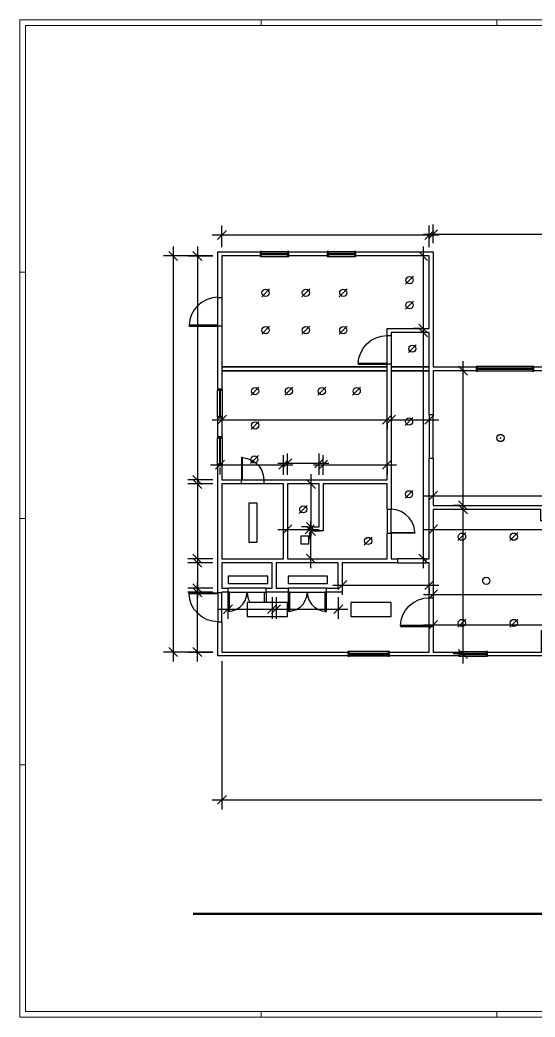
# Model space of a CAD drawing. Header units: inches. Extents: x -625442 to 34963, y -27993 to 66986.
# Drawn here: x -207 to 426, y 5987 to 7212 of the extents above; entities that cross this region are included whole.
import ezdxf

# ---------------------------------------------------------------- set-up
doc = ezdxf.new("R2010")
doc.units = ezdxf.units.IN
doc.header["$LTSCALE"] = 0.5
doc.header["$MEASUREMENT"] = 0
doc.layers.add('P-PATTERN', color=147, linetype='Continuous')

msp = doc.modelspace()

# ---------------------------------------------------------------- linework, layer by layer
at = {"layer": 'P-PATTERN', "color": 7, "lineweight": 9}
for points in [[(-206.51056, 7212.40315), (-206.51056, 5986.51567), (1652.27606, 5986.51567), (1652.27606, 7212.40315)], [(-199.85876, 7205.55571), (-199.85876, 5993.36311), (1537.82598, 5993.36311), (1537.82598, 7205.55571)]]:
    msp.add_lwpolyline(points, close=True, dxfattribs=at)
for points in [[(89.88579, 7212.40315), (89.88579, 7205.55571)], [(379.4347, 7212.40315), (379.4347, 7205.55571)], [(-206.51056, 6902.50756), (-199.85876, 6902.50756)], [(-206.51056, 6599.45941), (-199.85876, 6599.45941)], [(-206.51056, 6296.41126), (-199.85876, 6296.41126)], [(89.88579, 5993.36311), (89.88579, 5986.51567)], [(379.4347, 5993.36311), (379.4347, 5986.51567)]]:
    msp.add_lwpolyline(points, dxfattribs=at)
at = {"layer": 'P-PATTERN', "color": 7, "lineweight": 25}
for points in [[(47.04038, 6953.5699), (36.08447, 6942.41836)], [(41.56242, 6933.22322), (41.56242, 6959.83042)], [(290.80926, 6942.41836), (301.76516, 6953.5699)], [(306.65619, 6954.54811), (295.70028, 6943.59221)], [(296.28721, 6933.22322), (296.28721, 6959.83042)], [(301.17824, 6938.11425), (301.17824, 6960.80863)], [(29.82395, 6948.09195), (308.02568, 6948.09195)], [(289.43977, 6949.07016), (590.14022, 6949.07016)], [(-12.82582, 6916.78937), (-23.78172, 6927.74527)], [(-18.30377, 6934.00579), (-18.30377, 6423.57801)], [(16.91164, 6916.78937), (5.95573, 6927.74527)], [(11.43369, 6934.00579), (11.43369, 6635.26174)], [(36.67139, 6871.20498), (36.67139, 6927.15835), (88.5163, 6927.15835), (88.5163, 6922.26732), (41.56242, 6922.26732), (41.56242, 6871.20498)], [(90.08143, 6921.6804), (90.08143, 6924.02809), (90.86399, 6924.02809), (90.86399, 6925.20194), (90.08143, 6925.20194), (90.08143, 6927.54963), (88.5163, 6927.54963), (88.5163, 6921.6804), (90.08143, 6921.6804), (122.36222, 6921.6804)], [(90.08143, 6927.54963), (122.36222, 6927.54963)], [(172.44636, 6921.6804), (172.44636, 6924.02809), (173.22892, 6924.02809), (173.22892, 6925.20194), (172.44636, 6925.20194), (172.44636, 6927.54963), (170.88123, 6927.54963), (170.88123, 6921.6804), (172.44636, 6921.6804), (204.53151, 6921.6804)], [(172.44636, 6927.54963), (204.53151, 6927.54963)], [(209.03125, 6790.20954), (210.00946, 6796.86134), (212.16151, 6803.3175), (215.48741, 6809.18673), (219.79152, 6814.2734), (225.07383, 6818.57751), (231.1387, 6821.70777), (237.59486, 6823.66418), (244.4423, 6824.2511), (244.4423, 6833.05495), (296.28721, 6833.05495), (296.28721, 6922.26732), (206.09664, 6922.26732), (206.09664, 6927.15835), (301.17824, 6927.15835), (301.17824, 6786.10107), (354.00135, 6786.10107), (354.00135, 6781.21005), (301.17824, 6781.21005), (301.17824, 6726.8218)], [(294.3308, 6916.78937), (283.37489, 6927.74527)], [(288.85284, 6934.00579), (288.85284, 6821.31648)], [(-0.30478, 6922.26732), (30.41088, 6922.26732), (-30.04224, 6922.26732)], [(89.29887, 6924.02809), (89.29887, 6925.20194)], [(123.14479, 6925.20194), (123.14479, 6924.02809)], [(171.66379, 6924.02809), (171.66379, 6925.20194)], [(205.31407, 6925.20194), (205.31407, 6924.02809)], [(285.52694, 6922.26732), (277.11437, 6922.26732)], [(267.33232, 6887.63883), (276.91873, 6897.22525)], [(90.47271, 6872.18318), (100.05913, 6881.96524)], [(139.77428, 6872.18318), (149.55634, 6881.96524)], [(185.74996, 6872.18318), (195.53201, 6881.96524)], [(36.67139, 6871.40062), (30.0196, 6870.61805), (23.3678, 6868.66164), (17.49856, 6865.53138), (12.21625, 6861.42292), (7.7165, 6856.14061), (4.3906, 6850.27137), (2.23855, 6843.81522), (1.45599, 6837.16342)], [(267.33232, 6856.72753), (276.91873, 6866.50959)], [(41.56242, 6835.98957), (41.56242, 6758.51567), (36.67139, 6758.51567), (36.67139, 6835.98957)], [(90.47271, 6826.20751), (100.05913, 6835.79393)], [(139.77428, 6826.20751), (149.55634, 6835.79393)], [(185.74996, 6826.20751), (195.53201, 6835.79393)], [(285.52694, 6833.05495), (277.11437, 6833.05495)], [(283.37489, 6838.5329), (294.3308, 6827.577)], [(294.3308, 6822.68597), (283.37489, 6833.64188)], [(288.85284, 6839.90239), (288.85284, 6538.22373)], [(296.28721, 6726.8218), (296.28721, 6828.16392), (249.33333, 6828.16392), (249.33333, 6824.2511)], [(285.52694, 6828.16392), (277.11437, 6828.16392)], [(483.32015, 6781.21005), (424.62781, 6781.21005), (424.62781, 6786.10107), (483.32015, 6786.10107), (483.90708, 6792.75287), (485.86349, 6799.20903), (488.99375, 6805.27391), (493.29785, 6810.55622), (498.38452, 6815.05597), (504.25376, 6818.38187), (510.70991, 6820.53392), (517.55736, 6821.31648)], [(270.65822, 6803.51314), (280.44027, 6813.09955)], [(337.56749, 6792.94852), (337.56749, 6603.76352)], [(66.80013, 6674.38997), (72.66937, 6673.41177), (78.34296, 6671.25972), (83.23399, 6667.93382), (87.34245, 6663.62971), (90.47271, 6658.54304), (92.42912, 6652.86945), (93.01605, 6647.00021), (244.4423, 6647.00021), (244.4423, 6789.03569)], [(249.33333, 6789.03569), (249.33333, 6610.61096)], [(334.43723, 6781.21005), (325.82902, 6781.21005)], [(343.24109, 6775.53645), (332.08954, 6786.688)], [(354.78391, 6782.97082), (354.78391, 6784.14466)], [(423.06268, 6786.49236), (423.06268, 6784.14466), (422.28011, 6784.14466), (422.28011, 6782.97082), (423.06268, 6782.97082), (423.06268, 6780.62312), (424.62781, 6780.62312), (424.62781, 6786.49236), (423.06268, 6786.49236), (355.56648, 6786.49236)], [(423.06268, 6780.62312), (355.56648, 6780.62312)], [(423.84524, 6784.14466), (423.84524, 6782.97082)], [(42.14935, 6724.86539), (39.80165, 6724.86539), (39.80165, 6725.64796), (38.62781, 6725.64796), (38.62781, 6724.86539), (36.28011, 6724.86539), (36.28011, 6723.30026), (42.14935, 6723.30026), (42.14935, 6724.86539), (42.14935, 6757.14618)], [(36.28011, 6724.86539), (36.28011, 6757.14618)], [(38.62781, 6757.92875), (39.80165, 6757.92875)], [(77.36476, 6751.08131), (87.14681, 6760.86337)], [(119.03632, 6751.08131), (128.81838, 6760.86337)], [(159.53404, 6751.08131), (169.12046, 6760.86337)], [(202.18381, 6751.08131), (211.96587, 6760.86337)], [(29.82395, 6720.75693), (256.18077, 6720.75693)], [(47.04038, 6726.43052), (36.08447, 6715.27898)], [(39.80165, 6724.08283), (38.62781, 6724.08283)], [(77.36476, 6709.01846), (87.14681, 6718.60488)], [(237.59486, 6720.75693), (308.02568, 6720.75693)], [(238.76871, 6715.27898), (249.92025, 6726.43052)], [(254.81128, 6726.43052), (243.85538, 6715.27898)], [(266.54975, 6713.90949), (276.33181, 6723.49591)], [(290.80926, 6715.27898), (301.76516, 6726.43052)], [(41.56242, 6717.62667), (41.56242, 6709.01846)], [(244.4423, 6717.62667), (244.4423, 6709.01846)], [(249.33333, 6717.62667), (249.33333, 6709.01846)], [(296.28721, 6717.62667), (296.28721, 6709.01846)], [(42.14935, 6666.17305), (39.80165, 6666.17305), (39.80165, 6666.95561), (38.62781, 6666.95561), (38.62781, 6666.17305), (36.28011, 6666.17305), (36.28011, 6664.60792), (42.14935, 6664.60792), (42.14935, 6666.17305), (42.14935, 6698.2582)], [(36.28011, 6666.17305), (36.28011, 6698.2582)], [(38.62781, 6699.04076), (39.80165, 6699.04076)], [(44.69268, 6671.06408), (33.54114, 6659.91253)], [(76.58219, 6667.15125), (86.36425, 6676.93331)], [(111.60196, 6659.91253), (122.55786, 6671.06408)], [(127.44889, 6673.02049), (116.49299, 6661.86894)], [(117.07991, 6653.06509), (117.07991, 6677.32459)], [(121.97094, 6653.06509), (121.97094, 6679.281)], [(155.62122, 6661.86894), (166.57712, 6673.02049)], [(171.46815, 6671.06408), (160.51225, 6659.91253)], [(161.09917, 6653.06509), (161.09917, 6679.281)], [(165.9902, 6653.06509), (165.9902, 6677.32459)], [(238.76871, 6659.91253), (249.92025, 6671.06408)], [(292.37439, 6549.9622), (296.28721, 6549.9622), (296.28721, 6673.80305)], [(301.17824, 6673.80305), (301.17824, 6615.50199), (438.32269, 6615.50199), (438.32269, 6596.5248), (433.43166, 6596.5248), (433.43166, 6610.61096), (301.17824, 6610.61096), (301.17824, 6502.03012)], [(27.47626, 6665.58612), (128.81838, 6665.58612)], [(36.67139, 6507.89935), (36.67139, 6664.60792), (41.56242, 6664.60792), (41.56242, 6647.00021), (65.62629, 6647.00021)], [(39.80165, 6665.39048), (38.62781, 6665.39048)], [(39.21473, 6662.26022), (39.21473, 6653.65201)], [(110.23247, 6667.54253), (172.83764, 6667.54253)], [(154.25173, 6665.58612), (256.18077, 6665.58612)], [(244.4423, 6662.26022), (244.4423, 6653.65201)], [(30.41088, 6647.00021), (-0.30478, 6647.00021)], [(5.95573, 6652.47817), (16.91164, 6641.32662)], [(16.91164, 6636.43559), (5.95573, 6647.58714)], [(11.43369, 6653.84765), (11.43369, 6538.22373)], [(156.40378, 6636.43559), (145.44788, 6647.58714)], [(150.92583, 6653.84765), (150.92583, 6577.35196)], [(30.41088, 6642.10918), (-0.30478, 6642.10918)], [(65.62629, 6642.10918), (41.56242, 6642.10918), (41.56242, 6549.9622), (117.07991, 6549.9622), (117.07991, 6642.10918), (93.01605, 6642.10918)], [(244.4423, 6610.61096), (244.4423, 6642.10918), (165.9902, 6642.10918), (165.9902, 6584.1994), (149.3607, 6584.1994), (149.3607, 6589.09043), (161.09917, 6589.09043), (161.09917, 6642.10918), (121.97094, 6642.10918), (121.97094, 6549.9622), (244.4423, 6549.9622), (244.4423, 6581.26478)], [(147.59993, 6642.10918), (139.18736, 6642.10918)], [(266.54975, 6624.30584), (276.33181, 6634.0879)], [(306.65619, 6633.10969), (295.70028, 6621.95815)], [(289.43977, 6627.4361), (445.17013, 6627.4361)], [(301.17824, 6624.30584), (301.17824, 6615.69763)], [(332.08954, 6621.17558), (343.24109, 6610.02403)], [(337.56749, 6622.34943), (337.56749, 6421.23032)], [(136.64403, 6605.71993), (146.42608, 6615.50199)], [(278.6795, 6582.43863), (277.7013, 6588.89479), (275.3536, 6594.76402), (271.83206, 6600.24198), (267.33232, 6604.54608), (261.65872, 6608.06762), (255.59385, 6610.02403), (249.33333, 6610.8066)], [(334.43723, 6615.50199), (325.82902, 6615.50199)], [(334.43723, 6610.61096), (325.82902, 6610.61096)], [(343.24109, 6605.13301), (332.08954, 6616.28455)], [(150.92583, 6538.22373), (150.92583, 6595.93787)], [(110.23247, 6585.96017), (161.09917, 6585.96017)], [(127.44889, 6591.63377), (116.49299, 6580.48222)], [(147.59993, 6589.09043), (139.18736, 6589.09043)], [(143.88275, 6580.48222), (154.83865, 6591.63377)], [(145.44788, 6594.56838), (156.40378, 6583.61248)], [(156.40378, 6578.72145), (145.44788, 6589.67735)], [(154.25173, 6584.1994), (162.6643, 6584.1994)], [(289.43977, 6585.96017), (921.3607, 6585.96017)], [(306.65619, 6591.63377), (295.70028, 6580.48222)], [(121.97094, 6582.82991), (121.97094, 6574.2217)], [(149.3607, 6582.82991), (149.3607, 6574.2217)], [(216.26998, 6566.78734), (226.05203, 6576.5694)], [(249.33333, 6581.26478), (249.33333, 6549.9622), (257.15898, 6549.9622)], [(301.17824, 6582.82991), (301.17824, 6574.2217)], [(331.50262, 6572.26529), (341.28467, 6582.04735)], [(395.47727, 6572.26529), (405.06369, 6582.04735)], [(30.41088, 6549.9622), (-0.30478, 6549.9622)], [(5.95573, 6555.44015), (16.91164, 6544.48425)], [(16.91164, 6539.59322), (5.95573, 6550.54912)], [(11.43369, 6556.80964), (11.43369, 6502.03012)], [(145.44788, 6555.44015), (156.40378, 6544.48425)], [(154.25173, 6549.9622), (162.6643, 6549.9622)], [(285.52694, 6549.9622), (277.11437, 6549.9622)], [(283.37489, 6555.44015), (294.3308, 6544.48425)], [(30.41088, 6545.07117), (-0.30478, 6545.07117)], [(95.95066, 6513.76859), (103.38503, 6513.76859), (103.38503, 6545.07117), (41.56242, 6545.07117), (41.56242, 6513.76859), (48.99679, 6513.76859)], [(169.90302, 6513.76859), (184.57611, 6513.76859), (184.57611, 6545.07117), (108.27606, 6545.07117), (108.27606, 6513.76859), (122.94914, 6513.76859)], [(257.15898, 6545.07117), (189.46714, 6545.07117), (189.46714, 6508.87756), (169.90302, 6508.87756)], [(261.0718, 6467.79291), (261.85436, 6474.64036), (264.00642, 6481.09651), (267.33232, 6486.96575), (271.63642, 6492.05242), (277.11437, 6496.35652), (282.98361, 6499.48678), (289.63541, 6501.44319), (296.28721, 6502.03012), (296.28721, 6545.07117), (292.37439, 6545.07117)], [(194.94509, 6523.15936), (183.98918, 6512.00782)], [(290.80926, 6512.00782), (301.76516, 6523.15936)], [(30.41088, 6513.76859), (-0.30478, 6513.76859)], [(5.95573, 6519.24654), (16.91164, 6508.29063)], [(16.91164, 6503.20396), (5.95573, 6514.35551)], [(11.43369, 6423.57801), (11.43369, 6520.61603)], [(177.72867, 6517.48577), (308.02568, 6517.48577)], [(189.46714, 6514.35551), (189.46714, 6505.7473)], [(306.65619, 6511.81217), (295.70028, 6500.66063)], [(296.28721, 6514.35551), (296.28721, 6505.7473)], [(30.41088, 6508.87756), (-0.30478, 6508.87756)], [(41.56242, 6472.4883), (41.56242, 6435.31648), (196.31458, 6435.31648), (196.31458, 6430.42545), (36.67139, 6430.42545), (36.67139, 6472.4883), (30.0196, 6473.07523), (23.3678, 6475.03164), (17.49856, 6478.1619), (12.21625, 6482.466), (7.7165, 6487.55267), (4.3906, 6493.42191), (2.23855, 6499.87806), (1.45599, 6506.7255)], [(48.99679, 6508.87756), (41.56242, 6508.87756), (41.56242, 6507.89935)], [(50.9532, 6485.40062), (50.9532, 6508.87756), (48.99679, 6508.87756), (48.99679, 6485.20498), (54.08346, 6485.7919), (59.17013, 6487.55267), (63.66987, 6490.48729), (67.38706, 6494.20447), (70.12603, 6498.70422), (71.8868, 6503.59525), (72.47373, 6508.87756), (72.86501, 6504.37781), (74.2345, 6500.07371), (76.19091, 6495.96524)], [(93.99425, 6496.16088), (93.99425, 6508.87756), (95.95066, 6508.87756), (95.95066, 6496.16088)], [(122.94914, 6508.87756), (95.95066, 6508.87756)], [(103.38503, 6502.61704), (103.38503, 6476.20548)], [(108.27606, 6502.61704), (108.27606, 6476.20548)], [(124.90556, 6485.40062), (124.90556, 6508.87756), (122.94914, 6508.87756), (122.94914, 6485.20498), (128.03581, 6485.7919), (133.12248, 6487.55267), (137.62223, 6490.48729), (141.33941, 6494.20447), (144.07839, 6498.70422), (145.83916, 6503.59525), (146.42608, 6508.87756), (147.01301, 6503.59525), (148.77378, 6498.70422), (151.51275, 6494.20447), (155.22993, 6490.48729), (159.72968, 6487.55267), (164.62071, 6485.7919), (169.90302, 6485.20498)], [(184.57611, 6502.61704), (184.57611, 6476.20548)], [(289.43977, 6506.13858), (1163.76009, 6506.13858)], [(301.17824, 6503.00832), (301.17824, 6494.40011)], [(37.25832, 6487.94395), (115.1235, 6487.94395)], [(54.47474, 6493.42191), (43.51884, 6482.466)], [(96.53759, 6487.94395), (196.31458, 6487.94395)], [(97.71144, 6482.466), (108.86298, 6493.42191)], [(113.75401, 6493.42191), (102.60246, 6482.466)], [(179.09816, 6482.466), (190.05406, 6493.42191)], [(48.99679, 6484.61805), (48.99679, 6476.20548)], [(306.65619, 6474.24907), (295.70028, 6463.29317)], [(331.50262, 6466.03214), (341.28467, 6475.8142)], [(395.47727, 6466.03214), (405.06369, 6475.8142)], [(301.17824, 6466.61907), (301.17824, 6435.31648), (332.48082, 6435.31648), (332.48082, 6430.42545), (247.37692, 6430.42545), (247.37692, 6435.31648), (296.28721, 6435.31648), (296.28721, 6466.61907)], [(289.43977, 6468.77112), (446.14833, 6468.77112)], [(301.17824, 6465.64086), (301.17824, 6457.03265)], [(502.49299, 6354.90797), (506.01453, 6351.58207), (506.01453, 6318.71435), (524.60044, 6318.71435), (524.60044, 6313.82333), (438.32269, 6313.82333), (438.32269, 6430.42545), (367.89187, 6430.42545), (367.89187, 6435.31648), (434.40986, 6435.31648), (434.40986, 6461.72804), (439.30089, 6461.72804), (439.30089, 6435.31648), (567.64149, 6435.31648), (568.22841, 6442.16392), (570.18483, 6448.62008), (573.31508, 6454.68496), (577.42355, 6459.96727), (582.70586, 6464.27137), (588.57509, 6467.59727), (595.03125, 6469.74933), (601.68305, 6470.72753)], [(-23.78172, 6440.79444), (-12.82582, 6429.83853)], [(5.95573, 6440.79444), (16.91164, 6429.83853)], [(332.08954, 6438.44674), (343.24109, 6427.2952)], [(-0.30478, 6435.31648), (30.41088, 6435.31648), (-30.04224, 6435.31648)], [(41.56242, 6424.16494), (41.56242, 6241.82738)], [(197.09714, 6432.38187), (197.09714, 6433.55571)], [(245.81179, 6435.90341), (245.81179, 6433.55571), (245.02923, 6433.55571), (245.02923, 6432.38187), (245.81179, 6432.38187), (245.81179, 6430.03417), (247.37692, 6430.03417), (247.37692, 6435.90341), (245.81179, 6435.90341), (197.87971, 6435.90341)], [(245.81179, 6430.03417), (197.87971, 6430.03417)], [(246.59435, 6433.55571), (246.59435, 6432.38187)], [(334.43723, 6432.96879), (325.82902, 6432.96879)], [(334.04595, 6430.03417), (334.04595, 6432.38187), (334.82852, 6432.38187), (334.82852, 6433.55571), (334.04595, 6433.55571), (334.04595, 6435.90341), (332.48082, 6435.90341), (332.48082, 6430.03417), (334.04595, 6430.03417), (366.32674, 6430.03417)], [(333.26339, 6432.38187), (333.26339, 6433.55571)], [(334.04595, 6435.90341), (366.32674, 6435.90341)], [(367.10931, 6433.55571), (367.10931, 6432.38187)], [(29.82395, 6253.56585), (1211.30089, 6253.56585)], [(47.04038, 6259.0438), (36.08447, 6248.0879)]]:
    msp.add_lwpolyline(points, dxfattribs=at)
for points in [[(122.36222, 6924.02809), (122.36222, 6921.6804), (123.92735, 6921.6804), (123.92735, 6927.54963), (122.36222, 6927.54963), (122.36222, 6925.20194), (121.57966, 6925.20194), (121.57966, 6924.02809)], [(170.88123, 6922.26732), (123.92735, 6922.26732), (123.92735, 6927.15835), (170.88123, 6927.15835)], [(204.53151, 6924.02809), (204.53151, 6921.6804), (206.09664, 6921.6804), (206.09664, 6927.54963), (204.53151, 6927.54963), (204.53151, 6925.20194), (203.94458, 6925.20194), (203.94458, 6924.02809)], [(90.86399, 6924.02809), (121.57966, 6924.02809), (121.57966, 6925.20194), (90.86399, 6925.20194)], [(173.22892, 6924.02809), (203.94458, 6924.02809), (203.94458, 6925.20194), (173.22892, 6925.20194)], [(36.67139, 6871.20498), (41.56242, 6871.20498), (41.56242, 6835.98957), (36.67139, 6835.98957)], [(36.67139, 6837.16342), (1.45599, 6837.16342), (1.45599, 6835.98957), (36.67139, 6835.98957)], [(244.4423, 6824.2511), (249.33333, 6824.2511), (249.33333, 6789.03569), (244.4423, 6789.03569)], [(244.4423, 6790.20954), (209.03125, 6790.20954), (209.03125, 6789.03569), (244.4423, 6789.03569)], [(355.56648, 6784.14466), (355.56648, 6786.49236), (354.00135, 6786.49236), (354.00135, 6780.62312), (355.56648, 6780.62312), (355.56648, 6782.97082), (356.34904, 6782.97082), (356.34904, 6784.14466)], [(422.28011, 6784.14466), (356.34904, 6784.14466), (356.34904, 6782.97082), (422.28011, 6782.97082)], [(39.80165, 6757.14618), (42.14935, 6757.14618), (42.14935, 6758.51567), (36.28011, 6758.51567), (36.28011, 6757.14618), (38.62781, 6757.14618), (38.62781, 6756.36362), (39.80165, 6756.36362)], [(39.80165, 6725.64796), (39.80165, 6756.36362), (38.62781, 6756.36362), (38.62781, 6725.64796)], [(41.56242, 6723.30026), (41.56242, 6699.82333), (36.67139, 6699.82333), (36.67139, 6723.30026)], [(296.28721, 6726.8218), (296.28721, 6673.80305), (301.17824, 6673.80305), (301.17824, 6726.8218)], [(39.80165, 6698.2582), (42.14935, 6698.2582), (42.14935, 6699.82333), (36.28011, 6699.82333), (36.28011, 6698.2582), (38.62781, 6698.2582), (38.62781, 6697.47563), (39.80165, 6697.47563)], [(39.80165, 6666.95561), (39.80165, 6697.47563), (38.62781, 6697.47563), (38.62781, 6666.95561)], [(383.7388, 6697.86691), (384.32573, 6698.45384), (383.7388, 6699.04076), (383.34752, 6698.45384)], [(383.7388, 6698.06255), (384.13009, 6698.45384), (383.7388, 6698.84512), (383.54316, 6698.45384)], [(66.80013, 6647.00021), (66.80013, 6674.38997), (65.62629, 6674.38997), (65.62629, 6647.00021)], [(93.01605, 6647.00021), (93.01605, 6642.10918), (65.62629, 6642.10918), (65.62629, 6647.00021)], [(84.99476, 6618.4366), (74.82142, 6618.4366), (74.82142, 6570.50452), (84.99476, 6570.50452)], [(249.33333, 6581.26478), (249.33333, 6610.61096), (244.4423, 6610.61096), (244.4423, 6581.26478)], [(138.60044, 6568.35247), (148.38249, 6568.35247), (148.38249, 6577.5476), (138.60044, 6577.5476)], [(249.33333, 6582.43863), (278.6795, 6582.43863), (278.6795, 6581.26478), (249.33333, 6581.26478)], [(292.37439, 6549.9622), (257.15898, 6549.9622), (257.15898, 6545.07117), (292.37439, 6545.07117)], [(97.90708, 6528.44167), (49.38807, 6528.44167), (49.38807, 6519.63782), (97.90708, 6519.63782)], [(171.27251, 6528.44167), (122.94914, 6528.44167), (122.94914, 6519.63782), (171.27251, 6519.63782)], [(48.99679, 6513.76859), (48.99679, 6508.87756), (95.95066, 6508.87756), (95.95066, 6513.76859)], [(122.94914, 6513.76859), (122.94914, 6508.87756), (169.90302, 6508.87756), (169.90302, 6513.76859)], [(36.67139, 6506.7255), (1.45599, 6506.7255), (1.45599, 6507.89935), (36.67139, 6507.89935)], [(36.67139, 6507.89935), (36.67139, 6472.4883), (41.56242, 6472.4883), (41.56242, 6507.89935)], [(167.94661, 6508.87756), (167.94661, 6485.20498), (169.90302, 6485.20498), (169.90302, 6508.87756)], [(296.28721, 6502.03012), (301.17824, 6502.03012), (301.17824, 6466.61907), (296.28721, 6466.61907)], [(121.97094, 6496.16088), (72.47373, 6496.16088), (72.47373, 6479.1401), (121.97094, 6479.1401)], [(249.33333, 6496.16088), (199.83612, 6496.16088), (199.83612, 6479.1401), (249.33333, 6479.1401)], [(296.28721, 6467.79291), (261.0718, 6467.79291), (261.0718, 6466.61907), (296.28721, 6466.61907)], [(197.87971, 6433.55571), (197.87971, 6435.90341), (196.31458, 6435.90341), (196.31458, 6430.03417), (197.87971, 6430.03417), (197.87971, 6432.38187), (198.66227, 6432.38187), (198.66227, 6433.55571)], [(245.02923, 6433.55571), (198.66227, 6433.55571), (198.66227, 6432.38187), (245.02923, 6432.38187)], [(334.82852, 6432.38187), (365.54418, 6432.38187), (365.54418, 6433.55571), (334.82852, 6433.55571)], [(366.32674, 6432.38187), (366.32674, 6430.03417), (367.89187, 6430.03417), (367.89187, 6435.90341), (366.32674, 6435.90341), (366.32674, 6433.55571), (365.54418, 6433.55571), (365.54418, 6432.38187)]]:
    msp.add_lwpolyline(points, close=True, dxfattribs=at)
at = {"layer": 'P-PATTERN', "color": 7, "lineweight": 35}
for points in [[(244.4423, 6786.10107), (41.56242, 6786.10107)], [(244.4423, 6781.21005), (41.56242, 6781.21005)], [(296.28721, 6786.10107), (249.33333, 6786.10107)], [(296.28721, 6781.21005), (249.33333, 6781.21005)]]:
    msp.add_lwpolyline(points, dxfattribs=at)
at = {"layer": 'P-PATTERN', "color": 7, "lineweight": 50}
msp.add_lwpolyline([(6.34702, 6113.29114), (717.50262, 6113.29114)], dxfattribs=at)
at = {"layer": 'P-PATTERN', "color": 7, "lineweight": 25}
for centre, radius in [((272.16894, 6892.51559), 4.4858), ((95.30933, 6877.05994), 4.4858), ((144.80694, 6877.05861), 4.48638), ((190.71584, 6877.00211), 4.42828), ((272.11161, 6861.74922), 4.43617), ((95.30933, 6831.08427), 4.4858), ((144.80694, 6831.08294), 4.48638), ((190.71584, 6831.02644), 4.42828), ((275.56389, 6808.28111), 4.37672), ((82.33968, 6756.10299), 4.43617), ((123.94199, 6756.04492), 4.37672), ((164.31333, 6756.10299), 4.43617), ((207.15862, 6756.10343), 4.43599), ((82.39701, 6713.89522), 4.4858), ((271.51564, 6718.72841), 4.42828), ((383.88043, 6698.43823), 4.48638), ((383.88043, 6698.43823), 4.48638), ((81.48786, 6672.11487), 4.37672), ((271.45542, 6629.26945), 4.37672), ((141.5497, 6610.68354), 4.37672), ((221.24479, 6571.80946), 4.43599), ((336.53527, 6577.14072), 4.48638), ((400.31389, 6577.14205), 4.4858), ((366.41064, 6522.89873), 4.43617), ((336.47743, 6471.05426), 4.43599), ((400.25656, 6471.05383), 4.43617)]:
    msp.add_circle(centre, radius, dxfattribs=at)

doc.saveas('drawing.dxf')
